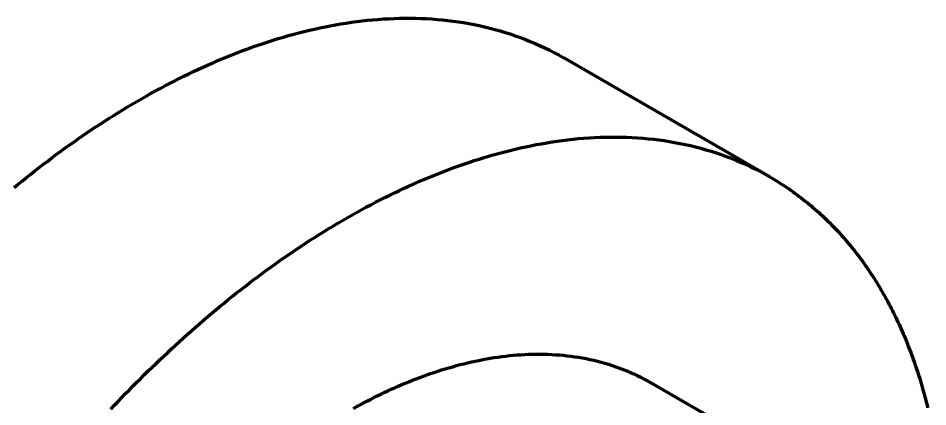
# Model space of a CAD drawing. Header units: millimetres. Extents: x 0 to 841, y 0 to 594.
# Drawn here: x 353.5 to 390.99, y 212.65 to 228.67 of the extents above; entities that cross this region are included whole.
import ezdxf

# ---------------------------------------------------------------- set-up
doc = ezdxf.new("R2010")
doc.units = ezdxf.units.MM
doc.layers.add('01-VISIBLE', color=7, linetype='CONTINUOUS', lineweight=70)

msp = doc.modelspace()

# ---------------------------------------------------------------- linework, layer by layer
at = {"layer": '01-VISIBLE'}
for p, q in [((384.475, 222.127), (375.99, 227.026)), ((383.903, 211.142), (379.575, 213.64))]:
    msp.add_line(p, q, dxfattribs=at)
for points in [[(353.33, 221.686), (353.501, 221.826), (353.672, 221.965), (353.844, 222.103), (354.017, 222.24), (354.191, 222.376), (354.365, 222.512), (354.54, 222.646), (354.716, 222.78), (354.892, 222.912), (355.07, 223.044), (355.247, 223.175), (355.426, 223.304), (355.605, 223.433), (355.786, 223.56), (355.966, 223.687), (356.148, 223.812), (356.33, 223.937), (356.513, 224.06), (356.697, 224.183), (356.881, 224.304), (357.067, 224.424), (357.253, 224.543), (357.439, 224.66), (357.627, 224.777), (357.815, 224.892), (358.004, 225.007), (358.193, 225.12), (358.384, 225.231), (358.575, 225.342), (358.767, 225.451), (358.959, 225.559), (359.152, 225.665), (359.346, 225.77), (359.541, 225.874), (359.737, 225.976), (359.933, 226.077), (360.13, 226.177), (360.328, 226.275), (360.526, 226.372), (360.725, 226.467), (360.925, 226.56), (361.126, 226.652), (361.327, 226.743), (361.529, 226.831), (361.732, 226.918), (361.936, 227.004), (362.14, 227.088), (362.345, 227.17), (362.55, 227.25), (362.757, 227.328), (362.964, 227.405), (363.171, 227.48), (363.38, 227.553), (363.589, 227.624), (363.798, 227.693), (364.009, 227.759), (364.219, 227.824), (364.431, 227.887), (364.643, 227.948), (364.856, 228.007), (365.069, 228.063), (365.283, 228.117), (365.498, 228.169), (365.713, 228.219), (365.928, 228.266), (366.145, 228.311), (366.361, 228.353), (366.578, 228.393), (366.796, 228.431), (367.014, 228.466), (367.232, 228.498), (367.451, 228.527), (367.67, 228.554), (367.889, 228.578), (368.109, 228.6), (368.329, 228.618), (368.549, 228.633), (368.769, 228.646), (368.99, 228.656), (369.21, 228.662), (369.431, 228.665), (369.652, 228.666), (369.872, 228.663), (370.093, 228.656), (370.314, 228.647), (370.534, 228.634), (370.754, 228.618), (370.974, 228.598), (371.193, 228.575), (371.412, 228.549), (371.631, 228.518), (371.849, 228.485), (372.067, 228.447), (372.284, 228.406), (372.5, 228.362), (372.715, 228.313), (372.93, 228.261), (373.143, 228.205), (373.356, 228.146), (373.567, 228.082), (373.777, 228.015), (373.986, 227.944), (374.194, 227.869), (374.4, 227.791), (374.605, 227.708), (374.808, 227.622), (375.009, 227.532), (375.209, 227.438), (375.407, 227.341), (375.603, 227.24), (375.798, 227.135), (375.99, 227.026)], [(357.319, 212.554), (357.47, 212.715), (357.622, 212.875), (357.775, 213.034), (357.928, 213.193), (358.082, 213.351), (358.237, 213.508), (358.392, 213.665), (358.548, 213.821), (358.705, 213.976), (358.862, 214.131), (359.021, 214.285), (359.179, 214.438), (359.339, 214.591), (359.499, 214.743), (359.66, 214.894), (359.822, 215.044), (359.984, 215.194), (360.147, 215.342), (360.311, 215.49), (360.475, 215.638), (360.64, 215.784), (360.806, 215.93), (360.972, 216.075), (361.14, 216.219), (361.307, 216.362), (361.476, 216.505), (361.645, 216.646), (361.815, 216.787), (361.986, 216.927), (362.158, 217.066), (362.33, 217.204), (362.503, 217.341), (362.676, 217.477), (362.85, 217.613), (363.025, 217.747), (363.201, 217.881), (363.378, 218.013), (363.555, 218.145), (363.733, 218.276), (363.911, 218.405), (364.091, 218.534), (364.271, 218.661), (364.452, 218.788), (364.633, 218.914), (364.815, 219.038), (364.998, 219.161), (365.182, 219.284), (365.367, 219.405), (365.552, 219.525), (365.738, 219.644), (365.924, 219.761), (366.112, 219.878), (366.3, 219.993), (366.489, 220.108), (366.679, 220.221), (366.869, 220.332), (367.06, 220.443), (367.252, 220.552), (367.444, 220.66), (367.638, 220.766), (367.832, 220.871), (368.027, 220.975), (368.222, 221.077), (368.418, 221.178), (368.615, 221.278), (368.813, 221.376), (369.011, 221.473), (369.211, 221.568), (369.411, 221.661), (369.611, 221.753), (369.813, 221.844), (370.015, 221.932), (370.217, 222.019), (370.421, 222.105), (370.625, 222.189), (370.83, 222.271), (371.036, 222.351), (371.242, 222.429), (371.449, 222.506), (371.657, 222.581), (371.865, 222.654), (372.074, 222.725), (372.284, 222.794), (372.494, 222.861), (372.705, 222.925), (372.916, 222.988), (373.128, 223.049), (373.341, 223.108), (373.555, 223.164), (373.769, 223.218), (373.983, 223.27), (374.198, 223.32), (374.414, 223.367), (374.63, 223.412), (374.846, 223.454), (375.063, 223.494), (375.281, 223.532), (375.499, 223.567), (375.717, 223.599), (375.936, 223.628), (376.155, 223.655), (376.374, 223.679), (376.594, 223.701), (376.814, 223.719), (377.034, 223.734), (377.255, 223.747), (377.475, 223.757), (377.696, 223.763), (377.916, 223.766), (378.137, 223.767), (378.358, 223.764), (378.578, 223.757), (378.799, 223.748), (379.019, 223.735), (379.239, 223.719), (379.459, 223.699), (379.679, 223.676), (379.898, 223.65), (380.116, 223.619), (380.334, 223.586), (380.552, 223.548), (380.769, 223.507), (380.985, 223.463), (381.2, 223.414), (381.415, 223.362), (381.628, 223.306), (381.841, 223.247), (382.052, 223.183), (382.262, 223.116), (382.471, 223.045), (382.679, 222.97), (382.885, 222.892), (383.09, 222.809), (383.293, 222.723), (383.495, 222.633), (383.695, 222.539), (383.893, 222.442), (384.089, 222.341), (384.283, 222.236), (384.475, 222.127)], [(384.475, 222.127), (384.565, 222.075), (384.654, 222.022), (384.743, 221.968), (384.832, 221.913), (384.919, 221.857), (385.007, 221.801), (385.094, 221.744), (385.18, 221.686), (385.266, 221.627), (385.351, 221.568), (385.436, 221.508), (385.521, 221.447), (385.604, 221.385), (385.688, 221.323), (385.77, 221.26), (385.852, 221.196), (385.934, 221.131), (386.015, 221.066), (386.095, 221), (386.175, 220.933), (386.254, 220.866), (386.333, 220.798), (386.411, 220.729), (386.489, 220.66), (386.565, 220.59), (386.642, 220.519), (386.717, 220.448), (386.793, 220.376), (386.867, 220.303), (386.941, 220.23), (387.014, 220.156), (387.087, 220.082), (387.159, 220.007), (387.23, 219.931), (387.301, 219.855), (387.371, 219.778), (387.441, 219.701), (387.51, 219.623), (387.578, 219.545), (387.646, 219.466), (387.713, 219.386), (387.779, 219.306), (387.845, 219.226), (387.91, 219.145), (387.975, 219.063), (388.038, 218.981), (388.102, 218.899), (388.164, 218.815), (388.226, 218.732), (388.288, 218.648), (388.349, 218.564), (388.409, 218.479), (388.468, 218.393), (388.527, 218.308), (388.585, 218.222), (388.643, 218.135), (388.7, 218.048), (388.756, 217.961), (388.812, 217.873), (388.867, 217.785), (388.922, 217.696), (388.975, 217.607), (389.029, 217.518), (389.081, 217.428), (389.133, 217.338), (389.185, 217.248), (389.236, 217.157), (389.286, 217.066), (389.335, 216.974), (389.384, 216.883), (389.433, 216.791), (389.481, 216.698), (389.528, 216.606), (389.575, 216.513), (389.621, 216.419), (389.666, 216.326), (389.711, 216.232), (389.755, 216.138), (389.799, 216.043), (389.842, 215.949), (389.885, 215.854), (389.927, 215.759), (389.968, 215.663), (390.009, 215.568), (390.049, 215.472), (390.089, 215.376), (390.128, 215.279), (390.167, 215.183), (390.205, 215.086), (390.242, 214.989), (390.279, 214.892), (390.316, 214.794), (390.351, 214.697), (390.387, 214.599), (390.422, 214.501), (390.456, 214.403), (390.49, 214.304), (390.523, 214.206), (390.556, 214.107), (390.588, 214.008), (390.619, 213.909), (390.651, 213.81), (390.681, 213.711), (390.711, 213.611), (390.741, 213.511), (390.77, 213.411), (390.799, 213.311), (390.827, 213.211), (390.854, 213.111), (390.882, 213.011), (390.908, 212.91), (390.934, 212.81), (390.96, 212.709), (390.985, 212.608)], [(367.313, 212.584), (367.452, 212.66), (367.592, 212.736), (367.732, 212.811), (367.873, 212.884), (368.014, 212.957), (368.156, 213.029), (368.298, 213.099), (368.441, 213.169), (368.585, 213.237), (368.729, 213.305), (368.873, 213.371), (369.018, 213.436), (369.164, 213.5), (369.31, 213.563), (369.456, 213.624), (369.603, 213.684), (369.751, 213.743), (369.899, 213.801), (370.047, 213.858), (370.196, 213.913), (370.346, 213.967), (370.496, 214.019), (370.646, 214.07), (370.797, 214.12), (370.949, 214.168), (371.1, 214.215), (371.253, 214.26), (371.406, 214.304), (371.559, 214.346), (371.712, 214.387), (371.866, 214.426), (372.021, 214.463), (372.176, 214.499), (372.331, 214.533), (372.486, 214.565), (372.642, 214.596), (372.799, 214.625), (372.955, 214.651), (373.112, 214.677), (373.269, 214.7), (373.427, 214.721), (373.585, 214.74), (373.743, 214.758), (373.901, 214.773), (374.059, 214.786), (374.218, 214.797), (374.376, 214.806), (374.535, 214.813), (374.694, 214.818), (374.853, 214.82), (375.012, 214.821), (375.171, 214.818), (375.329, 214.814), (375.488, 214.807), (375.647, 214.798), (375.805, 214.786), (375.964, 214.772), (376.122, 214.755), (376.279, 214.736), (376.437, 214.715), (376.594, 214.69), (376.75, 214.663), (376.907, 214.634), (377.062, 214.602), (377.217, 214.567), (377.372, 214.529), (377.525, 214.489), (377.678, 214.446), (377.831, 214.401), (377.982, 214.352), (378.132, 214.301), (378.282, 214.247), (378.43, 214.191), (378.578, 214.131), (378.724, 214.069), (378.869, 214.005), (379.013, 213.937), (379.156, 213.867), (379.297, 213.794), (379.437, 213.718), (379.575, 213.64)]]:
    msp.add_lwpolyline(points, dxfattribs=at)

doc.saveas('drawing.dxf')
